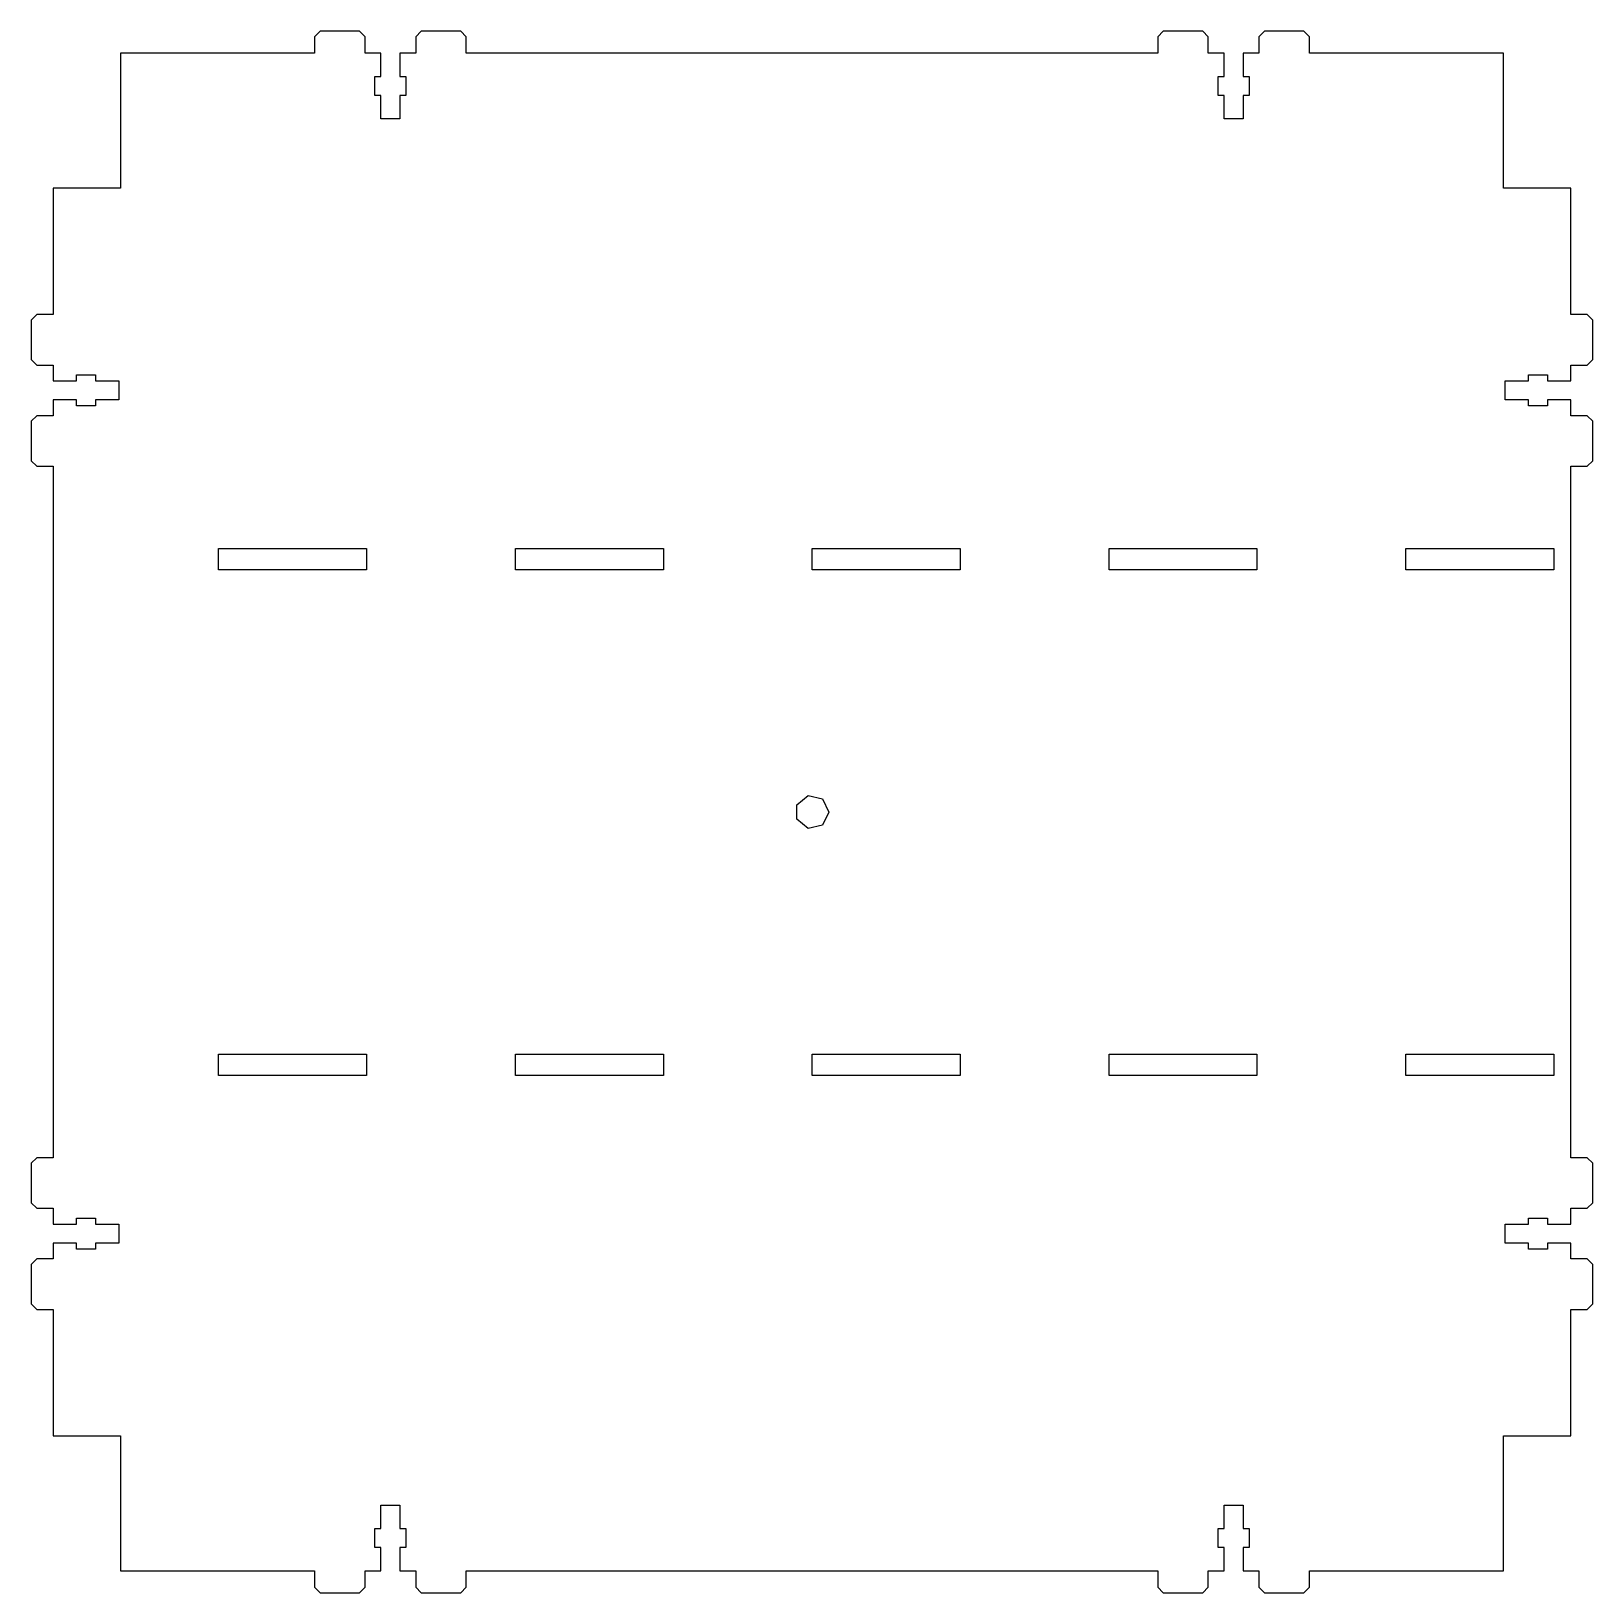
# Model space of a CAD drawing. Header units: metres. Extents: x -232 to 232, y -232 to 232.
import ezdxf

# ---------------------------------------------------------------- set-up
doc = ezdxf.new("R2010")
doc.units = ezdxf.units.M

msp = doc.modelspace()

# ---------------------------------------------------------------- linework, layer by layer
for p, q in [((-145.875, 231.5), (-147.5, 229.875)), ((-134.125, 231.5), (-145.875, 231.5)), ((-132.5, 229.875), (-134.125, 231.5)), ((-115.875, 231.5), (-117.5, 229.875)), ((-104.125, 231.5), (-115.875, 231.5)), ((-102.5, 229.875), (-104.125, 231.5)), ((104.125, 231.5), (102.5, 229.875)), ((115.875, 231.5), (104.125, 231.5)), ((117.5, 229.875), (115.875, 231.5)), ((134.125, 231.5), (132.5, 229.875)), ((145.875, 231.5), (134.125, 231.5)), ((147.5, 229.875), (145.875, 231.5)), ((-147.5, 229.875), (-147.5, 225)), ((-132.5, 225), (-132.5, 229.875)), ((-117.5, 229.875), (-117.5, 225)), ((-102.5, 225), (-102.5, 229.875)), ((102.5, 229.875), (102.5, 225)), ((117.5, 225), (117.5, 229.875)), ((132.5, 229.875), (132.5, 225)), ((147.5, 225), (147.5, 229.875)), ((-147.5, 225), (-205, 225)), ((-205, 225), (-205, 185)), ((-127.8, 225), (-132.5, 225)), ((-127.8, 218.1), (-127.8, 225)), ((-117.5, 225), (-122.2, 225)), ((-122.2, 225), (-122.2, 218.1)), ((102.5, 225), (-102.5, 225)), ((122.2, 225), (117.5, 225)), ((122.2, 218.1), (122.2, 225)), ((132.5, 225), (127.8, 225)), ((127.8, 225), (127.8, 218.1)), ((205, 225), (147.5, 225)), ((205, 185), (205, 225)), ((-129.595, 212.4), (-129.595, 218.1)), ((-129.595, 218.1), (-127.8, 218.1)), ((-122.2, 218.1), (-120.405, 218.1)), ((-120.405, 218.1), (-120.405, 212.4)), ((120.405, 212.4), (120.405, 218.1)), ((120.405, 218.1), (122.2, 218.1)), ((127.8, 218.1), (129.595, 218.1)), ((129.595, 218.1), (129.595, 212.4)), ((-127.8, 212.4), (-129.595, 212.4)), ((-127.8, 205.5), (-127.8, 212.4)), ((-120.405, 212.4), (-122.2, 212.4)), ((-122.2, 212.4), (-122.2, 205.5)), ((122.2, 212.4), (120.405, 212.4)), ((122.2, 205.5), (122.2, 212.4)), ((129.595, 212.4), (127.8, 212.4)), ((127.8, 212.4), (127.8, 205.5)), ((-122.2, 205.5), (-127.8, 205.5)), ((127.8, 205.5), (122.2, 205.5)), ((-205, 185), (-225, 185)), ((-225, 185), (-225, 147.5)), ((225, 185), (205, 185)), ((225, 147.5), (225, 185)), ((-229.875, 147.5), (-231.5, 145.875)), ((-231.5, 145.875), (-231.5, 134.125)), ((-225, 147.5), (-229.875, 147.5)), ((229.875, 147.5), (225, 147.5)), ((231.5, 145.875), (229.875, 147.5)), ((231.5, 134.125), (231.5, 145.875)), ((-231.5, 134.125), (-229.875, 132.5)), ((-229.875, 132.5), (-225, 132.5)), ((-225, 132.5), (-225, 127.8)), ((225, 127.8), (225, 132.5)), ((225, 132.5), (229.875, 132.5)), ((229.875, 132.5), (231.5, 134.125)), ((-225, 127.8), (-218.1, 127.8)), ((-218.1, 127.8), (-218.1, 129.595)), ((-218.1, 129.595), (-212.4, 129.595)), ((-212.4, 129.595), (-212.4, 127.8)), ((-212.4, 127.8), (-205.5, 127.8)), ((-205.5, 127.8), (-205.5, 122.2)), ((205.5, 122.2), (205.5, 127.8)), ((205.5, 127.8), (212.4, 127.8)), ((212.4, 127.8), (212.4, 129.595)), ((212.4, 129.595), (218.1, 129.595)), ((218.1, 129.595), (218.1, 127.8)), ((218.1, 127.8), (225, 127.8)), ((-218.1, 122.2), (-225, 122.2)), ((-225, 122.2), (-225, 117.5)), ((-218.1, 120.405), (-218.1, 122.2)), ((-212.4, 120.405), (-218.1, 120.405)), ((-205.5, 122.2), (-212.4, 122.2)), ((-212.4, 122.2), (-212.4, 120.405)), ((212.4, 122.2), (205.5, 122.2)), ((212.4, 120.405), (212.4, 122.2)), ((218.1, 120.405), (212.4, 120.405)), ((225, 122.2), (218.1, 122.2)), ((218.1, 122.2), (218.1, 120.405)), ((225, 117.5), (225, 122.2)), ((-229.875, 117.5), (-231.5, 115.875)), ((-231.5, 115.875), (-231.5, 104.125)), ((-225, 117.5), (-229.875, 117.5)), ((229.875, 117.5), (225, 117.5)), ((231.5, 115.875), (229.875, 117.5)), ((231.5, 104.125), (231.5, 115.875)), ((-231.5, 104.125), (-229.875, 102.5)), ((-229.875, 102.5), (-225, 102.5)), ((-225, 102.5), (-225, -102.5)), ((225, -102.5), (225, 102.5)), ((225, 102.5), (229.875, 102.5)), ((229.875, 102.5), (231.5, 104.125)), ((-175.925, 71.825), (-175.925, 78.175)), ((-175.925, 78.175), (-132.075, 78.175)), ((-132.075, 78.175), (-132.075, 71.825)), ((-87.925, 71.825), (-87.925, 78.175)), ((-87.925, 78.175), (-44.075, 78.175)), ((-44.075, 78.175), (-44.075, 71.825)), ((0.075, 71.825), (0.075, 78.175)), ((0.075, 78.175), (43.925, 78.175)), ((43.925, 78.175), (43.925, 71.825)), ((88.075, 71.825), (88.075, 78.175)), ((88.075, 78.175), (131.925, 78.175)), ((131.925, 78.175), (131.925, 71.825)), ((176.075, 71.825), (176.075, 78.175)), ((176.075, 78.175), (219.925, 78.175)), ((219.925, 78.175), (219.925, 71.825)), ((-132.075, 71.825), (-175.925, 71.825)), ((-44.075, 71.825), (-87.925, 71.825)), ((43.925, 71.825), (0.075, 71.825)), ((131.925, 71.825), (88.075, 71.825)), ((219.925, 71.825), (176.075, 71.825)), ((-4.50484, 2.16942), (-1.11259, 4.87463)), ((-1.11259, 4.87463), (3.11745, 3.90915)), ((-4.50484, -2.16942), (-4.50484, 2.16942)), ((3.11745, 3.90915), (5, 0)), ((5, 0), (3.11745, -3.90915)), ((-1.11259, -4.87463), (-4.50484, -2.16942)), ((3.11745, -3.90915), (-1.11259, -4.87463)), ((-175.925, -78.175), (-175.925, -71.825)), ((-175.925, -71.825), (-132.075, -71.825)), ((-132.075, -71.825), (-132.075, -78.175)), ((-87.925, -78.175), (-87.925, -71.825)), ((-87.925, -71.825), (-44.075, -71.825)), ((-44.075, -71.825), (-44.075, -78.175)), ((0.075, -78.175), (0.075, -71.825)), ((0.075, -71.825), (43.925, -71.825)), ((43.925, -71.825), (43.925, -78.175)), ((88.075, -78.175), (88.075, -71.825)), ((88.075, -71.825), (131.925, -71.825)), ((131.925, -71.825), (131.925, -78.175)), ((176.075, -78.175), (176.075, -71.825)), ((176.075, -71.825), (219.925, -71.825)), ((219.925, -71.825), (219.925, -78.175)), ((-132.075, -78.175), (-175.925, -78.175)), ((-44.075, -78.175), (-87.925, -78.175)), ((43.925, -78.175), (0.075, -78.175)), ((131.925, -78.175), (88.075, -78.175)), ((219.925, -78.175), (176.075, -78.175)), ((-229.875, -102.5), (-231.5, -104.125)), ((-231.5, -104.125), (-231.5, -115.875)), ((-225, -102.5), (-229.875, -102.5)), ((229.875, -102.5), (225, -102.5)), ((231.5, -104.125), (229.875, -102.5)), ((231.5, -115.875), (231.5, -104.125)), ((-231.5, -115.875), (-229.875, -117.5)), ((-229.875, -117.5), (-225, -117.5)), ((-225, -117.5), (-225, -122.2)), ((225, -122.2), (225, -117.5)), ((225, -117.5), (229.875, -117.5)), ((229.875, -117.5), (231.5, -115.875)), ((-225, -122.2), (-218.1, -122.2)), ((-218.1, -122.2), (-218.1, -120.405)), ((-218.1, -120.405), (-212.4, -120.405)), ((-212.4, -120.405), (-212.4, -122.2)), ((-212.4, -122.2), (-205.5, -122.2)), ((-205.5, -122.2), (-205.5, -127.8)), ((205.5, -127.8), (205.5, -122.2)), ((205.5, -122.2), (212.4, -122.2)), ((212.4, -122.2), (212.4, -120.405)), ((212.4, -120.405), (218.1, -120.405)), ((218.1, -120.405), (218.1, -122.2)), ((218.1, -122.2), (225, -122.2)), ((-218.1, -127.8), (-225, -127.8)), ((-225, -127.8), (-225, -132.5)), ((-218.1, -129.595), (-218.1, -127.8)), ((-212.4, -129.595), (-218.1, -129.595)), ((-205.5, -127.8), (-212.4, -127.8)), ((-212.4, -127.8), (-212.4, -129.595)), ((212.4, -127.8), (205.5, -127.8)), ((212.4, -129.595), (212.4, -127.8)), ((218.1, -129.595), (212.4, -129.595)), ((225, -127.8), (218.1, -127.8)), ((218.1, -127.8), (218.1, -129.595)), ((225, -132.5), (225, -127.8)), ((-229.875, -132.5), (-231.5, -134.125)), ((-231.5, -134.125), (-231.5, -145.875)), ((-225, -132.5), (-229.875, -132.5)), ((229.875, -132.5), (225, -132.5)), ((231.5, -134.125), (229.875, -132.5)), ((231.5, -145.875), (231.5, -134.125)), ((-231.5, -145.875), (-229.875, -147.5)), ((-229.875, -147.5), (-225, -147.5)), ((-225, -147.5), (-225, -185)), ((225, -185), (225, -147.5)), ((225, -147.5), (229.875, -147.5)), ((229.875, -147.5), (231.5, -145.875)), ((-225, -185), (-205, -185)), ((-205, -185), (-205, -225)), ((205, -225), (205, -185)), ((205, -185), (225, -185)), ((-127.8, -212.4), (-127.8, -205.5)), ((-127.8, -205.5), (-122.2, -205.5)), ((-122.2, -205.5), (-122.2, -212.4)), ((122.2, -212.4), (122.2, -205.5)), ((122.2, -205.5), (127.8, -205.5)), ((127.8, -205.5), (127.8, -212.4)), ((-129.595, -218.1), (-129.595, -212.4)), ((-129.595, -212.4), (-127.8, -212.4)), ((-122.2, -212.4), (-120.405, -212.4)), ((-120.405, -212.4), (-120.405, -218.1)), ((120.405, -218.1), (120.405, -212.4)), ((120.405, -212.4), (122.2, -212.4)), ((127.8, -212.4), (129.595, -212.4)), ((129.595, -212.4), (129.595, -218.1)), ((-127.8, -218.1), (-129.595, -218.1)), ((-127.8, -225), (-127.8, -218.1)), ((-120.405, -218.1), (-122.2, -218.1)), ((-122.2, -218.1), (-122.2, -225)), ((122.2, -218.1), (120.405, -218.1)), ((122.2, -225), (122.2, -218.1)), ((129.595, -218.1), (127.8, -218.1)), ((127.8, -218.1), (127.8, -225)), ((-205, -225), (-147.5, -225)), ((-147.5, -225), (-147.5, -229.875)), ((-132.5, -229.875), (-132.5, -225)), ((-132.5, -225), (-127.8, -225)), ((-122.2, -225), (-117.5, -225)), ((-117.5, -225), (-117.5, -229.875)), ((-102.5, -229.875), (-102.5, -225)), ((-102.5, -225), (102.5, -225)), ((102.5, -225), (102.5, -229.875)), ((117.5, -229.875), (117.5, -225)), ((117.5, -225), (122.2, -225)), ((127.8, -225), (132.5, -225)), ((132.5, -225), (132.5, -229.875)), ((147.5, -229.875), (147.5, -225)), ((147.5, -225), (205, -225)), ((-147.5, -229.875), (-145.875, -231.5)), ((-145.875, -231.5), (-134.125, -231.5)), ((-134.125, -231.5), (-132.5, -229.875)), ((-117.5, -229.875), (-115.875, -231.5)), ((-115.875, -231.5), (-104.125, -231.5)), ((-104.125, -231.5), (-102.5, -229.875)), ((102.5, -229.875), (104.125, -231.5)), ((104.125, -231.5), (115.875, -231.5)), ((115.875, -231.5), (117.5, -229.875)), ((132.5, -229.875), (134.125, -231.5)), ((134.125, -231.5), (145.875, -231.5)), ((145.875, -231.5), (147.5, -229.875))]:
    msp.add_line(p, q)

doc.saveas('drawing.dxf')
